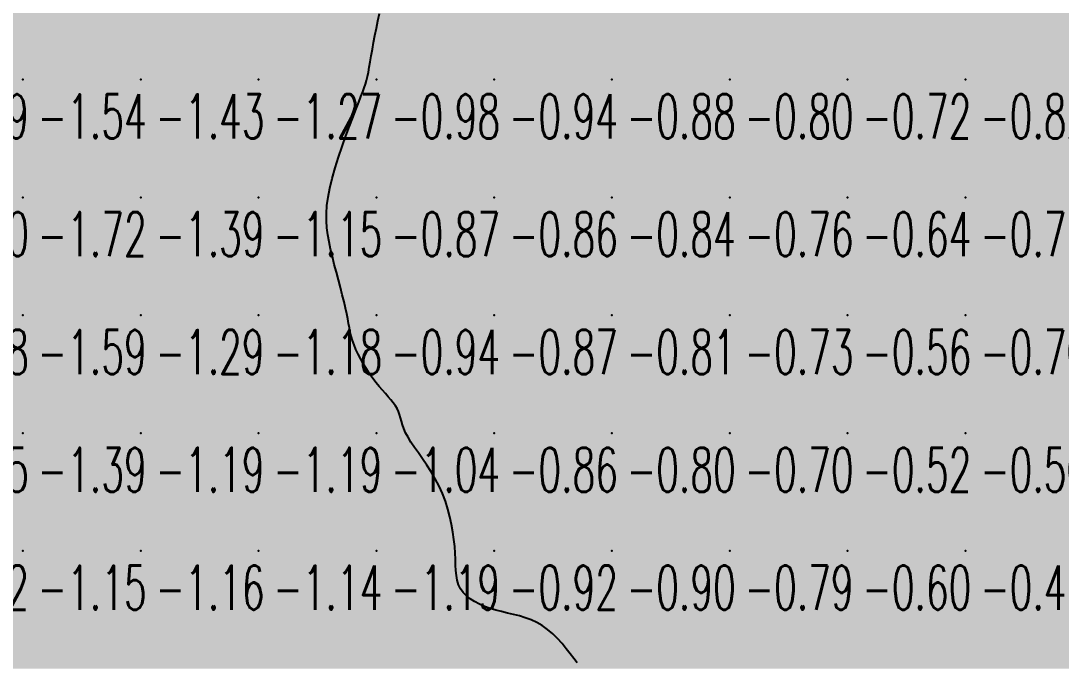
# Model space of a CAD drawing. Header units: millimetres. Extents: x 88261 to 90953, y 390274 to 392322.
# Drawn here: x 90170.1 to 90258.4, y 391787.8 to 391842.2 of the extents above; entities that cross this region are included whole.
import ezdxf
from ezdxf.enums import TextEntityAlignment as Align

# ---------------------------------------------------------------- set-up
doc = ezdxf.new("R2010")
doc.units = ezdxf.units.MM
doc.header["$LTSCALE"] = 25
for name, color, linetype in [('CN_03_00', 7, 'Continuous'), ('COTEAlt', 7, 'Continuous'), ('TN_COLORIAGE', 7, 'Continuous')]:
    doc.layers.add(name, color=color, linetype=linetype)
doc.styles.add('Simplex 1.0', font='Simplex.shx', dxfattribs={"width": 0.99, "height": 2.5})
doc.styles.get("Standard").update_dxf_attribs({"font": 'times.ttf'})

# ---------------------------------------------------------------- blocks, each defined once
blk = doc.blocks.new('COTE')
at = {"color": 0}
blk.add_point((0, 0), dxfattribs=at)
at = {"layer": 'COTEAlt'}
blk.add_attdef('ALT', text='', height=3.75, dxfattribs=at).set_placement((1.25, -1.25), align=Align.TOP_LEFT)

msp = doc.modelspace()

# ---------------------------------------------------------------- linework, layer by layer
at = {"layer": 'CN_03_00', "elevation": -1, "flags": 128}
msp.add_lwpolyline([(90217.304, 391787.724), (90217.02, 391788.099), (90216.709, 391788.507), (90216.372, 391788.934), (90216.01, 391789.367), (90215.625, 391789.793), (90215.217, 391790.198), (90214.787, 391790.57), (90214.337, 391790.895), (90213.868, 391791.164), (90213.384, 391791.384), (90212.889, 391791.563), (90212.386, 391791.713), (90211.88, 391791.843), (90211.374, 391791.962), (90210.872, 391792.081), (90210.379, 391792.21), (90209.898, 391792.357), (90209.436, 391792.525), (90208.998, 391792.715), (90208.591, 391792.927), (90208.22, 391793.163), (90207.893, 391793.424), (90207.615, 391793.71), (90207.392, 391794.024), (90207.228, 391794.366), (90207.115, 391794.736), (90207.042, 391795.136), (90206.998, 391795.566), (90206.972, 391796.028), (90206.954, 391796.522), (90206.932, 391797.05), (90206.896, 391797.611), (90206.837, 391798.206), (90206.751, 391798.828), (90206.636, 391799.47), (90206.491, 391800.126), (90206.314, 391800.787), (90206.104, 391801.448), (90205.857, 391802.099), (90205.573, 391802.734), (90205.252, 391803.347), (90204.904, 391803.936), (90204.542, 391804.499), (90204.177, 391805.035), (90203.821, 391805.543), (90203.488, 391806.021), (90203.188, 391806.469), (90202.935, 391806.884), (90202.736, 391807.267), (90202.584, 391807.62), (90202.468, 391807.947), (90202.375, 391808.251), (90202.295, 391808.537), (90202.214, 391808.806), (90202.123, 391809.064), (90202.01, 391809.314), (90201.864, 391809.558), (90201.689, 391809.803), (90201.487, 391810.051), (90201.263, 391810.308), (90201.021, 391810.579), (90200.765, 391810.866), (90200.499, 391811.176), (90200.226, 391811.512), (90199.952, 391811.877), (90199.68, 391812.266), (90199.415, 391812.673), (90199.161, 391813.09), (90198.924, 391813.51), (90198.707, 391813.927), (90198.515, 391814.333), (90198.352, 391814.723), (90198.222, 391815.091), (90198.119, 391815.445), (90198.034, 391815.796), (90197.961, 391816.153), (90197.892, 391816.526), (90197.82, 391816.927), (90197.736, 391817.363), (90197.633, 391817.847), (90197.506, 391818.384), (90197.359, 391818.968), (90197.197, 391819.587), (90197.026, 391820.231), (90196.852, 391820.89), (90196.679, 391821.552), (90196.515, 391822.207), (90196.365, 391822.845), (90196.234, 391823.457), (90196.128, 391824.055), (90196.051, 391824.649), (90196.01, 391825.253), (90196.008, 391825.879), (90196.051, 391826.54), (90196.145, 391827.248), (90196.294, 391828.017), (90196.5, 391828.853), (90196.753, 391829.737), (90197.041, 391830.647), (90197.35, 391831.559), (90197.667, 391832.448), (90197.979, 391833.291), (90198.273, 391834.065), (90198.536, 391834.745), (90198.758, 391835.314), (90198.941, 391835.789), (90199.092, 391836.19), (90199.217, 391836.539), (90199.321, 391836.859), (90199.41, 391837.171), (90199.491, 391837.498), (90199.568, 391837.861), (90199.647, 391838.277), (90199.73, 391838.744), (90199.819, 391839.256), (90199.914, 391839.804), (90200.016, 391840.381), (90200.127, 391840.981), (90200.248, 391841.596), (90200.38, 391842.22), (90200.524, 391842.844)], dxfattribs=at)
at = {"layer": 'TN_COLORIAGE', "color": 101}
for points in [[(90160.249, 391847.239, -1.496), (90160.249, 391837.239, -1.496), (90170.249, 391847.239, -1.496)], [(90160.249, 391837.239, -1.496), (90170.249, 391837.239, -1.496), (90170.249, 391847.239, -1.496)], [(90170.249, 391847.239, -1.234), (90170.249, 391837.239, -1.234), (90180.249, 391847.239, -1.234)], [(90170.249, 391837.239, -1.234), (90180.249, 391837.239, -1.234), (90180.249, 391847.239, -1.234)], [(90180.249, 391847.239, -1.16), (90180.249, 391837.239, -1.16), (90190.249, 391847.239, -1.16)], [(90180.249, 391837.239, -1.16), (90190.249, 391837.239, -1.16), (90190.249, 391847.239, -1.16)], [(90190.249, 391847.239, -1.021), (90190.249, 391837.239, -1.021), (90200.249, 391847.239, -1.021)], [(90190.249, 391837.239, -1), (90199.538, 391837.239, -1), (90200.249, 391847.239, -1), (90200.249, 391842.21, -1)], [(90201.749, 391847.239, -1.021), (90200.249, 391842.21, -1.021), (90200.249, 391847.239, -1.021)], [(90160.249, 391837.239, -1.539), (90160.249, 391827.239, -1.539), (90170.249, 391837.239, -1.539)], [(90160.249, 391827.239, -1.539), (90170.249, 391827.239, -1.539), (90170.249, 391837.239, -1.539)], [(90170.249, 391837.239, -1.43), (90170.249, 391827.239, -1.43), (90180.249, 391837.239, -1.43)], [(90170.249, 391827.239, -1.43), (90180.249, 391827.239, -1.43), (90180.249, 391837.239, -1.43)], [(90180.249, 391837.239, -1.273), (90180.249, 391827.239, -1.273), (90190.249, 391837.239, -1.273)], [(90180.249, 391827.239, -1.273), (90190.249, 391827.239, -1.273), (90190.249, 391837.239, -1.273)], [(90190.249, 391837.239, -1), (90199.538, 391837.239, -1), (90190.249, 391827.239, -1), (90199.006, 391835.997, -1)], [(90195.65, 391827.239, -1.147), (90199.006, 391835.997, -1.147), (90190.249, 391827.239, -1.147)], [(90160.249, 391827.239, -1.723), (90160.249, 391817.239, -1.723), (90170.249, 391827.239, -1.723)], [(90160.249, 391817.239, -1.723), (90170.249, 391817.239, -1.723), (90170.249, 391827.239, -1.723)], [(90170.249, 391827.239, -1.388), (90170.249, 391817.239, -1.388), (90180.249, 391827.239, -1.388)], [(90170.249, 391817.239, -1.388), (90180.249, 391817.239, -1.388), (90180.249, 391827.239, -1.388)], [(90180.249, 391827.239, -1.147), (90180.249, 391817.239, -1.147), (90190.249, 391827.239, -1.147)], [(90180.249, 391817.239, -1.147), (90190.249, 391817.239, -1.147), (90190.249, 391827.239, -1.147)], [(90190.249, 391817.239, -1), (90196.157, 391823.147, -1), (90190.249, 391827.239, -1), (90195.65, 391827.239, -1)], [(90196.157, 391823.147, -1.181), (90197.914, 391817.239, -1.181), (90190.249, 391817.239, -1.181)], [(90160.249, 391817.239, -1.589), (90160.249, 391807.239, -1.589), (90170.249, 391817.239, -1.589)], [(90160.249, 391807.239, -1.589), (90170.249, 391807.239, -1.589), (90170.249, 391817.239, -1.589)], [(90170.249, 391817.239, -1.285), (90170.249, 391807.239, -1.285), (90180.249, 391817.239, -1.285)], [(90170.249, 391807.239, -1.285), (90180.249, 391807.239, -1.285), (90180.249, 391817.239, -1.285)], [(90180.249, 391807.239, -1.181), (90190.249, 391807.239, -1.181), (90190.249, 391817.239, -1.181)], [(90180.249, 391817.239, -1.181), (90180.249, 391807.239, -1.181), (90190.249, 391817.239, -1.181)], [(90190.249, 391807.239, -1), (90197.988, 391814.978, -1), (90190.249, 391817.239, -1), (90197.914, 391817.239, -1)], [(90190.249, 391807.239, -1), (90197.988, 391814.978, -1), (90200.249, 391807.239, -1), (90200.249, 391811.182, -1)], [(90202.375, 391809.365, -1.036), (90200.249, 391811.182, -1.036), (90200.249, 391807.239, -1.036)], [(90202.311, 391807.239, -1.036), (90202.375, 391809.365, -1.036), (90200.249, 391807.239, -1.036)], [(90160.249, 391797.239, -1.39), (90170.249, 391797.239, -1.39), (90170.249, 391807.239, -1.39)], [(90160.249, 391807.239, -1.39), (90160.249, 391797.239, -1.39), (90170.249, 391807.239, -1.39)], [(90170.249, 391797.239, -1.19), (90180.249, 391797.239, -1.19), (90180.249, 391807.239, -1.19)], [(90170.249, 391807.239, -1.19), (90170.249, 391797.239, -1.19), (90180.249, 391807.239, -1.19)], [(90180.249, 391807.239, -1.189), (90180.249, 391797.239, -1.189), (90190.249, 391807.239, -1.189)], [(90180.249, 391797.239, -1.189), (90190.249, 391797.239, -1.189), (90190.249, 391807.239, -1.189)], [(90190.249, 391807.239, -1.036), (90190.249, 391797.239, -1.036), (90200.249, 391807.239, -1.036)], [(90190.249, 391797.239, -1.036), (90200.249, 391797.239, -1.036), (90200.249, 391807.239, -1.036)], [(90200.249, 391797.239, -1), (90205.991, 391802.982, -1), (90200.249, 391807.239, -1), (90202.311, 391807.239, -1)], [(90205.991, 391802.982, -1.186), (90207.163, 391797.239, -1.186), (90200.249, 391797.239, -1.186)], [(90160.249, 391787.239, -1.147), (90170.249, 391787.239, -1.147), (90170.249, 391797.239, -1.147)], [(90160.249, 391797.239, -1.147), (90160.249, 391787.239, -1.147), (90170.249, 391797.239, -1.147)], [(90170.249, 391787.239, -1.16), (90180.249, 391787.239, -1.16), (90180.249, 391797.239, -1.16)], [(90170.249, 391797.239, -1.16), (90170.249, 391787.239, -1.16), (90180.249, 391797.239, -1.16)], [(90180.249, 391787.239, -1.136), (90190.249, 391787.239, -1.136), (90190.249, 391797.239, -1.136)], [(90180.249, 391797.239, -1.136), (90180.249, 391787.239, -1.136), (90190.249, 391797.239, -1.136)], [(90190.249, 391787.239, -1.186), (90200.249, 391787.239, -1.186), (90200.249, 391797.239, -1.186)], [(90190.249, 391797.239, -1.186), (90190.249, 391787.239, -1.186), (90200.249, 391797.239, -1.186)], [(90200.249, 391797.239, -1), (90207.163, 391797.239, -1), (90200.249, 391787.239, -1), (90206.736, 391793.726, -1)], [(90200.249, 391787.239, -1), (90206.736, 391793.726, -1), (90210.249, 391787.239, -1), (90210.249, 391792.001, -1)], [(90214.542, 391791.532, -1.076), (90210.249, 391792.001, -1.076), (90210.249, 391787.239, -1.076)], [(90214.542, 391791.532, -1.076), (90217.605, 391787.239, -1.076), (90210.249, 391787.239, -1.076)]]:
    msp.add_solid(points, dxfattribs=at)
at = {"layer": 'TN_COLORIAGE', "color": 91}
for points in [[(90200.249, 391842.21, -0.88), (90201.749, 391847.239, -0.88), (90200.249, 391837.239, -0.88), (90210.249, 391847.239, -0.88)], [(90200.249, 391837.239, -0.88), (90210.249, 391837.239, -0.88), (90210.249, 391847.239, -0.88)], [(90210.249, 391847.239, -0.99), (90210.249, 391837.239, -0.99), (90220.249, 391847.239, -0.99)], [(90210.249, 391837.239, -0.99), (90220.249, 391837.239, -0.99), (90220.249, 391847.239, -0.99)], [(90220.249, 391847.239, -0.87), (90220.249, 391837.239, -0.87), (90230.249, 391847.239, -0.87)], [(90220.249, 391837.239, -0.87), (90230.249, 391837.239, -0.87), (90230.249, 391847.239, -0.87)], [(90230.249, 391847.239, -0.87), (90230.249, 391837.239, -0.87), (90240.249, 391847.239, -0.87)], [(90230.249, 391837.239, -0.87), (90240.249, 391837.239, -0.87), (90240.249, 391847.239, -0.87)], [(90248.448, 391847.239, -0.717), (90249.333, 391846.323, -0.717), (90240.249, 391847.239, -0.717), (90240.249, 391837.239, -0.717)], [(90250.249, 391845.848, -0.747), (90251.262, 391847.239, -0.747), (90250.249, 391837.239, -0.747), (90260.249, 391847.239, -0.747)], [(90250.249, 391837.239, -0.747), (90260.249, 391837.239, -0.747), (90260.249, 391847.239, -0.747)], [(90250.249, 391845.848, -0.717), (90249.333, 391846.323, -0.717), (90250.249, 391837.239, -0.717), (90240.249, 391837.239, -0.717)], [(90200.249, 391842.21, -0.979), (90199.538, 391837.239, -0.979), (90200.249, 391837.239, -0.979)], [(90199.006, 391835.997, -0.875), (90195.65, 391827.239, -0.875), (90200.249, 391837.239, -0.875), (90200.249, 391827.239, -0.875)], [(90199.006, 391835.997, -0.979), (90199.538, 391837.239, -0.979), (90200.249, 391837.239, -0.979)], [(90200.249, 391827.239, -0.936), (90210.249, 391827.239, -0.936), (90210.249, 391837.239, -0.936)], [(90200.249, 391837.239, -0.936), (90200.249, 391827.239, -0.936), (90210.249, 391837.239, -0.936)], [(90210.249, 391827.239, -0.877), (90220.249, 391827.239, -0.877), (90220.249, 391837.239, -0.877)], [(90210.249, 391837.239, -0.877), (90210.249, 391827.239, -0.877), (90220.249, 391837.239, -0.877)], [(90220.249, 391837.239, -0.8), (90220.249, 391827.239, -0.8), (90230.249, 391837.239, -0.8)], [(90220.249, 391827.239, -0.8), (90230.249, 391827.239, -0.8), (90230.249, 391837.239, -0.8)], [(90230.249, 391827.239, -0.717), (90240.249, 391827.239, -0.717), (90240.249, 391837.239, -0.717)], [(90230.249, 391837.239, -0.717), (90230.249, 391827.239, -0.717), (90240.249, 391837.239, -0.717)], [(90240.249, 391837.239, -0.824), (90240.249, 391827.239, -0.824), (90250.249, 391837.239, -0.824)], [(90240.249, 391827.239, -0.824), (90250.249, 391827.239, -0.824), (90250.249, 391837.239, -0.824)], [(90250.249, 391827.239, -0.683), (90260.249, 391827.239, -0.683), (90260.249, 391837.239, -0.683)], [(90250.249, 391837.239, -0.683), (90250.249, 391827.239, -0.683), (90260.249, 391837.239, -0.683)], [(90195.65, 391827.239, -0.875), (90196.157, 391823.147, -0.875), (90200.249, 391827.239, -0.875)], [(90197.914, 391817.239, -0.875), (90196.157, 391823.147, -0.875), (90200.249, 391817.239, -0.875), (90200.249, 391827.239, -0.875)], [(90200.249, 391827.239, -0.862), (90200.249, 391817.239, -0.862), (90210.249, 391827.239, -0.862)], [(90200.249, 391817.239, -0.862), (90210.249, 391817.239, -0.862), (90210.249, 391827.239, -0.862)], [(90210.249, 391827.239, -0.841), (90210.249, 391817.239, -0.841), (90220.249, 391827.239, -0.841)], [(90210.249, 391817.239, -0.841), (90220.249, 391817.239, -0.841), (90220.249, 391827.239, -0.841)], [(90220.249, 391827.239, -0.765), (90220.249, 391817.239, -0.765), (90230.249, 391827.239, -0.765)], [(90220.249, 391817.239, -0.765), (90230.249, 391817.239, -0.765), (90230.249, 391827.239, -0.765)], [(90230.249, 391827.239, -0.637), (90230.249, 391817.239, -0.637), (90240.249, 391827.239, -0.637)], [(90230.249, 391817.239, -0.637), (90240.249, 391817.239, -0.637), (90240.249, 391827.239, -0.637)], [(90240.249, 391827.239, -0.763), (90240.249, 391817.239, -0.763), (90250.249, 391827.239, -0.763)], [(90240.249, 391817.239, -0.763), (90250.249, 391817.239, -0.763), (90250.249, 391827.239, -0.763)], [(90250.249, 391827.239, -0.505), (90250.249, 391817.239, -0.505), (90260.249, 391827.239, -0.505)], [(90250.249, 391817.239, -0.505), (90260.249, 391817.239, -0.505), (90260.249, 391827.239, -0.505)], [(90197.914, 391817.239, -0.945), (90197.988, 391814.978, -0.945), (90200.249, 391817.239, -0.945)], [(90200.249, 391811.182, -0.945), (90197.988, 391814.978, -0.945), (90200.249, 391817.239, -0.945)], [(90200.249, 391811.182, -0.867), (90202.375, 391809.365, -0.867), (90200.249, 391817.239, -0.867), (90210.249, 391817.239, -0.867)], [(90202.375, 391809.365, -0.862), (90202.311, 391807.239, -0.862), (90210.249, 391817.239, -0.862), (90210.249, 391807.239, -0.862)], [(90210.249, 391807.239, -0.812), (90220.249, 391807.239, -0.812), (90220.249, 391817.239, -0.812)], [(90210.249, 391817.239, -0.812), (90210.249, 391807.239, -0.812), (90220.249, 391817.239, -0.812)], [(90220.249, 391807.239, -0.733), (90230.249, 391807.239, -0.733), (90230.249, 391817.239, -0.733)], [(90220.249, 391817.239, -0.733), (90220.249, 391807.239, -0.733), (90230.249, 391817.239, -0.733)], [(90230.249, 391807.239, -0.563), (90240.249, 391807.239, -0.563), (90240.249, 391817.239, -0.563)], [(90230.249, 391817.239, -0.563), (90230.249, 391807.239, -0.563), (90240.249, 391817.239, -0.563)], [(90240.249, 391817.239, -0.697), (90240.249, 391807.239, -0.697), (90250.249, 391817.239, -0.697)], [(90240.249, 391807.239, -0.697), (90250.249, 391807.239, -0.697), (90250.249, 391817.239, -0.697)], [(90250.249, 391807.239, -0.415), (90260.249, 391807.239, -0.415), (90260.249, 391817.239, -0.415)], [(90250.249, 391817.239, -0.415), (90250.249, 391807.239, -0.415), (90260.249, 391817.239, -0.415)], [(90202.311, 391807.239, -0.862), (90205.991, 391802.982, -0.862), (90210.249, 391807.239, -0.862)], [(90207.163, 391797.239, -0.862), (90205.991, 391802.982, -0.862), (90210.249, 391797.239, -0.862), (90210.249, 391807.239, -0.862)], [(90210.249, 391807.239, -0.8), (90210.249, 391797.239, -0.8), (90220.249, 391807.239, -0.8)], [(90210.249, 391797.239, -0.8), (90220.249, 391797.239, -0.8), (90220.249, 391807.239, -0.8)], [(90220.249, 391807.239, -0.7), (90220.249, 391797.239, -0.7), (90230.249, 391807.239, -0.7)], [(90220.249, 391797.239, -0.7), (90230.249, 391797.239, -0.7), (90230.249, 391807.239, -0.7)], [(90230.249, 391807.239, -0.516), (90230.249, 391797.239, -0.516), (90240.249, 391807.239, -0.516)], [(90230.249, 391797.239, -0.516), (90240.249, 391797.239, -0.516), (90240.249, 391807.239, -0.516)], [(90240.249, 391807.239, -0.497), (90240.249, 391797.239, -0.497), (90250.249, 391807.239, -0.497)], [(90240.249, 391797.239, -0.497), (90250.249, 391797.239, -0.497), (90250.249, 391807.239, -0.497)], [(90250.249, 391807.239, -0.524), (90250.249, 391797.239, -0.524), (90260.249, 391807.239, -0.524)], [(90250.249, 391797.239, -0.524), (90260.249, 391797.239, -0.524), (90260.249, 391807.239, -0.524)], [(90210.249, 391792.001, -0.917), (90206.736, 391793.726, -0.917), (90210.249, 391797.239, -0.917)], [(90206.736, 391793.726, -0.917), (90207.163, 391797.239, -0.917), (90210.249, 391797.239, -0.917)], [(90210.249, 391792.001, -0.9), (90214.542, 391791.532, -0.9), (90210.249, 391797.239, -0.9), (90220.249, 391797.239, -0.9)], [(90217.605, 391787.239, -0.9), (90214.542, 391791.532, -0.9), (90220.249, 391787.239, -0.9), (90220.249, 391797.239, -0.9)], [(90220.249, 391787.239, -0.792), (90230.249, 391787.239, -0.792), (90230.249, 391797.239, -0.792)], [(90220.249, 391797.239, -0.792), (90220.249, 391787.239, -0.792), (90230.249, 391797.239, -0.792)], [(90230.249, 391787.239, -0.6), (90240.249, 391787.239, -0.6), (90240.249, 391797.239, -0.6)], [(90230.249, 391797.239, -0.6), (90230.249, 391787.239, -0.6), (90240.249, 391797.239, -0.6)], [(90240.249, 391797.239, -0.457), (90240.249, 391787.239, -0.457), (90250.249, 391797.239, -0.457)], [(90240.249, 391787.239, -0.457), (90250.249, 391787.239, -0.457), (90250.249, 391797.239, -0.457)], [(90250.249, 391797.239, -0.507), (90250.249, 391787.239, -0.507), (90260.249, 391797.239, -0.507)], [(90250.249, 391787.239, -0.507), (90260.249, 391787.239, -0.507), (90260.249, 391797.239, -0.507)]]:
    msp.add_solid(points, dxfattribs=at)

# ---------------------------------------------------------------- block references
at = {"layer": 'COTEAlt'}
ref = msp.add_blockref('COTE', (90160.249, 391837.239), dxfattribs=at)
ref.add_attrib('ALT', '-1.49', dxfattribs={"height": 3.75, "style": 'Simplex 1.0', "width": 0.6}).set_placement((90161.499, 391835.989), align=Align.TOP_LEFT)
ref = msp.add_blockref('COTE', (90170.249, 391837.239), dxfattribs=at)
ref.add_attrib('ALT', '-1.54', dxfattribs={"height": 3.75, "style": 'Simplex 1.0', "width": 0.6}).set_placement((90171.499, 391835.989), align=Align.TOP_LEFT)
ref = msp.add_blockref('COTE', (90180.249, 391837.239), dxfattribs=at)
ref.add_attrib('ALT', '-1.43', dxfattribs={"height": 3.75, "style": 'Simplex 1.0', "width": 0.6}).set_placement((90181.499, 391835.989), align=Align.TOP_LEFT)
ref = msp.add_blockref('COTE', (90190.249, 391837.239), dxfattribs=at)
ref.add_attrib('ALT', '-1.27', dxfattribs={"height": 3.75, "style": 'Simplex 1.0', "width": 0.6}).set_placement((90191.499, 391835.989), align=Align.TOP_LEFT)
ref = msp.add_blockref('COTE', (90200.249, 391837.239), dxfattribs=at)
ref.add_attrib('ALT', '-0.98', dxfattribs={"height": 3.75, "style": 'Simplex 1.0', "width": 0.6}).set_placement((90201.499, 391835.989), align=Align.TOP_LEFT)
ref = msp.add_blockref('COTE', (90210.249, 391837.239), dxfattribs=at)
ref.add_attrib('ALT', '-0.94', dxfattribs={"height": 3.75, "style": 'Simplex 1.0', "width": 0.6}).set_placement((90211.499, 391835.989), align=Align.TOP_LEFT)
ref = msp.add_blockref('COTE', (90220.249, 391837.239), dxfattribs=at)
ref.add_attrib('ALT', '-0.88', dxfattribs={"height": 3.75, "style": 'Simplex 1.0', "width": 0.6}).set_placement((90221.499, 391835.989), align=Align.TOP_LEFT)
ref = msp.add_blockref('COTE', (90230.249, 391837.239), dxfattribs=at)
ref.add_attrib('ALT', '-0.80', dxfattribs={"height": 3.75, "style": 'Simplex 1.0', "width": 0.6}).set_placement((90231.499, 391835.989), align=Align.TOP_LEFT)
ref = msp.add_blockref('COTE', (90240.249, 391837.239), dxfattribs=at)
ref.add_attrib('ALT', '-0.72', dxfattribs={"height": 3.75, "style": 'Simplex 1.0', "width": 0.6}).set_placement((90241.499, 391835.989), align=Align.TOP_LEFT)
ref = msp.add_blockref('COTE', (90250.249, 391837.239), dxfattribs=at)
ref.add_attrib('ALT', '-0.82', dxfattribs={"height": 3.75, "style": 'Simplex 1.0', "width": 0.6}).set_placement((90251.499, 391835.989), align=Align.TOP_LEFT)
ref = msp.add_blockref('COTE', (90160.249, 391827.239), dxfattribs=at)
ref.add_attrib('ALT', '-1.70', dxfattribs={"height": 3.75, "style": 'Simplex 1.0', "width": 0.6}).set_placement((90161.499, 391825.989), align=Align.TOP_LEFT)
ref = msp.add_blockref('COTE', (90170.249, 391827.239), dxfattribs=at)
ref.add_attrib('ALT', '-1.72', dxfattribs={"height": 3.75, "style": 'Simplex 1.0', "width": 0.6}).set_placement((90171.499, 391825.989), align=Align.TOP_LEFT)
ref = msp.add_blockref('COTE', (90180.249, 391827.239), dxfattribs=at)
ref.add_attrib('ALT', '-1.39', dxfattribs={"height": 3.75, "style": 'Simplex 1.0', "width": 0.6}).set_placement((90181.499, 391825.989), align=Align.TOP_LEFT)
ref = msp.add_blockref('COTE', (90190.249, 391827.239), dxfattribs=at)
ref.add_attrib('ALT', '-1.15', dxfattribs={"height": 3.75, "style": 'Simplex 1.0', "width": 0.6}).set_placement((90191.499, 391825.989), align=Align.TOP_LEFT)
ref = msp.add_blockref('COTE', (90200.249, 391827.239), dxfattribs=at)
ref.add_attrib('ALT', '-0.87', dxfattribs={"height": 3.75, "style": 'Simplex 1.0', "width": 0.6}).set_placement((90201.499, 391825.989), align=Align.TOP_LEFT)
ref = msp.add_blockref('COTE', (90210.249, 391827.239), dxfattribs=at)
ref.add_attrib('ALT', '-0.86', dxfattribs={"height": 3.75, "style": 'Simplex 1.0', "width": 0.6}).set_placement((90211.499, 391825.989), align=Align.TOP_LEFT)
ref = msp.add_blockref('COTE', (90220.249, 391827.239), dxfattribs=at)
ref.add_attrib('ALT', '-0.84', dxfattribs={"height": 3.75, "style": 'Simplex 1.0', "width": 0.6}).set_placement((90221.499, 391825.989), align=Align.TOP_LEFT)
ref = msp.add_blockref('COTE', (90230.249, 391827.239), dxfattribs=at)
ref.add_attrib('ALT', '-0.76', dxfattribs={"height": 3.75, "style": 'Simplex 1.0', "width": 0.6}).set_placement((90231.499, 391825.989), align=Align.TOP_LEFT)
ref = msp.add_blockref('COTE', (90240.249, 391827.239), dxfattribs=at)
ref.add_attrib('ALT', '-0.64', dxfattribs={"height": 3.75, "style": 'Simplex 1.0', "width": 0.6}).set_placement((90241.499, 391825.989), align=Align.TOP_LEFT)
ref = msp.add_blockref('COTE', (90250.249, 391827.239), dxfattribs=at)
ref.add_attrib('ALT', '-0.76', dxfattribs={"height": 3.75, "style": 'Simplex 1.0', "width": 0.6}).set_placement((90251.499, 391825.989), align=Align.TOP_LEFT)
ref = msp.add_blockref('COTE', (90160.249, 391817.239), dxfattribs=at)
ref.add_attrib('ALT', '-1.88', dxfattribs={"height": 3.75, "style": 'Simplex 1.0', "width": 0.6}).set_placement((90161.499, 391815.989), align=Align.TOP_LEFT)
ref = msp.add_blockref('COTE', (90170.249, 391817.239), dxfattribs=at)
ref.add_attrib('ALT', '-1.59', dxfattribs={"height": 3.75, "style": 'Simplex 1.0', "width": 0.6}).set_placement((90171.499, 391815.989), align=Align.TOP_LEFT)
ref = msp.add_blockref('COTE', (90180.249, 391817.239), dxfattribs=at)
ref.add_attrib('ALT', '-1.29', dxfattribs={"height": 3.75, "style": 'Simplex 1.0', "width": 0.6}).set_placement((90181.499, 391815.989), align=Align.TOP_LEFT)
ref = msp.add_blockref('COTE', (90190.249, 391817.239), dxfattribs=at)
ref.add_attrib('ALT', '-1.18', dxfattribs={"height": 3.75, "style": 'Simplex 1.0', "width": 0.6}).set_placement((90191.499, 391815.989), align=Align.TOP_LEFT)
ref = msp.add_blockref('COTE', (90200.249, 391817.239), dxfattribs=at)
ref.add_attrib('ALT', '-0.94', dxfattribs={"height": 3.75, "style": 'Simplex 1.0', "width": 0.6}).set_placement((90201.499, 391815.989), align=Align.TOP_LEFT)
ref = msp.add_blockref('COTE', (90210.249, 391817.239), dxfattribs=at)
ref.add_attrib('ALT', '-0.87', dxfattribs={"height": 3.75, "style": 'Simplex 1.0', "width": 0.6}).set_placement((90211.499, 391815.989), align=Align.TOP_LEFT)
ref = msp.add_blockref('COTE', (90220.249, 391817.239), dxfattribs=at)
ref.add_attrib('ALT', '-0.81', dxfattribs={"height": 3.75, "style": 'Simplex 1.0', "width": 0.6}).set_placement((90221.499, 391815.989), align=Align.TOP_LEFT)
ref = msp.add_blockref('COTE', (90230.249, 391817.239), dxfattribs=at)
ref.add_attrib('ALT', '-0.73', dxfattribs={"height": 3.75, "style": 'Simplex 1.0', "width": 0.6}).set_placement((90231.499, 391815.989), align=Align.TOP_LEFT)
ref = msp.add_blockref('COTE', (90240.249, 391817.239), dxfattribs=at)
ref.add_attrib('ALT', '-0.56', dxfattribs={"height": 3.75, "style": 'Simplex 1.0', "width": 0.6}).set_placement((90241.499, 391815.989), align=Align.TOP_LEFT)
ref = msp.add_blockref('COTE', (90250.249, 391817.239), dxfattribs=at)
ref.add_attrib('ALT', '-0.70', dxfattribs={"height": 3.75, "style": 'Simplex 1.0', "width": 0.6}).set_placement((90251.499, 391815.989), align=Align.TOP_LEFT)
ref = msp.add_blockref('COTE', (90160.249, 391807.239), dxfattribs=at)
ref.add_attrib('ALT', '-1.55', dxfattribs={"height": 3.75, "style": 'Simplex 1.0', "width": 0.6}).set_placement((90161.499, 391805.989), align=Align.TOP_LEFT)
ref = msp.add_blockref('COTE', (90170.249, 391807.239), dxfattribs=at)
ref.add_attrib('ALT', '-1.39', dxfattribs={"height": 3.75, "style": 'Simplex 1.0', "width": 0.6}).set_placement((90171.499, 391805.989), align=Align.TOP_LEFT)
ref = msp.add_blockref('COTE', (90180.249, 391807.239), dxfattribs=at)
ref.add_attrib('ALT', '-1.19', dxfattribs={"height": 3.75, "style": 'Simplex 1.0', "width": 0.6}).set_placement((90181.499, 391805.989), align=Align.TOP_LEFT)
ref = msp.add_blockref('COTE', (90190.249, 391807.239), dxfattribs=at)
ref.add_attrib('ALT', '-1.19', dxfattribs={"height": 3.75, "style": 'Simplex 1.0', "width": 0.6}).set_placement((90191.499, 391805.989), align=Align.TOP_LEFT)
ref = msp.add_blockref('COTE', (90200.249, 391807.239), dxfattribs=at)
ref.add_attrib('ALT', '-1.04', dxfattribs={"height": 3.75, "style": 'Simplex 1.0', "width": 0.6}).set_placement((90201.499, 391805.989), align=Align.TOP_LEFT)
ref = msp.add_blockref('COTE', (90210.249, 391807.239), dxfattribs=at)
ref.add_attrib('ALT', '-0.86', dxfattribs={"height": 3.75, "style": 'Simplex 1.0', "width": 0.6}).set_placement((90211.499, 391805.989), align=Align.TOP_LEFT)
ref = msp.add_blockref('COTE', (90220.249, 391807.239), dxfattribs=at)
ref.add_attrib('ALT', '-0.80', dxfattribs={"height": 3.75, "style": 'Simplex 1.0', "width": 0.6}).set_placement((90221.499, 391805.989), align=Align.TOP_LEFT)
ref = msp.add_blockref('COTE', (90230.249, 391807.239), dxfattribs=at)
ref.add_attrib('ALT', '-0.70', dxfattribs={"height": 3.75, "style": 'Simplex 1.0', "width": 0.6}).set_placement((90231.499, 391805.989), align=Align.TOP_LEFT)
ref = msp.add_blockref('COTE', (90240.249, 391807.239), dxfattribs=at)
ref.add_attrib('ALT', '-0.52', dxfattribs={"height": 3.75, "style": 'Simplex 1.0', "width": 0.6}).set_placement((90241.499, 391805.989), align=Align.TOP_LEFT)
ref = msp.add_blockref('COTE', (90250.249, 391807.239), dxfattribs=at)
ref.add_attrib('ALT', '-0.50', dxfattribs={"height": 3.75, "style": 'Simplex 1.0', "width": 0.6}).set_placement((90251.499, 391805.989), align=Align.TOP_LEFT)
ref = msp.add_blockref('COTE', (90160.249, 391797.239), dxfattribs=at)
ref.add_attrib('ALT', '-1.42', dxfattribs={"height": 3.75, "style": 'Simplex 1.0', "width": 0.6}).set_placement((90161.499, 391795.989), align=Align.TOP_LEFT)
ref = msp.add_blockref('COTE', (90170.249, 391797.239), dxfattribs=at)
ref.add_attrib('ALT', '-1.15', dxfattribs={"height": 3.75, "style": 'Simplex 1.0', "width": 0.6}).set_placement((90171.499, 391795.989), align=Align.TOP_LEFT)
ref = msp.add_blockref('COTE', (90180.249, 391797.239), dxfattribs=at)
ref.add_attrib('ALT', '-1.16', dxfattribs={"height": 3.75, "style": 'Simplex 1.0', "width": 0.6}).set_placement((90181.499, 391795.989), align=Align.TOP_LEFT)
ref = msp.add_blockref('COTE', (90190.249, 391797.239), dxfattribs=at)
ref.add_attrib('ALT', '-1.14', dxfattribs={"height": 3.75, "style": 'Simplex 1.0', "width": 0.6}).set_placement((90191.499, 391795.989), align=Align.TOP_LEFT)
ref = msp.add_blockref('COTE', (90200.249, 391797.239), dxfattribs=at)
ref.add_attrib('ALT', '-1.19', dxfattribs={"height": 3.75, "style": 'Simplex 1.0', "width": 0.6}).set_placement((90201.499, 391795.989), align=Align.TOP_LEFT)
ref = msp.add_blockref('COTE', (90210.249, 391797.239), dxfattribs=at)
ref.add_attrib('ALT', '-0.92', dxfattribs={"height": 3.75, "style": 'Simplex 1.0', "width": 0.6}).set_placement((90211.499, 391795.989), align=Align.TOP_LEFT)
ref = msp.add_blockref('COTE', (90220.249, 391797.239), dxfattribs=at)
ref.add_attrib('ALT', '-0.90', dxfattribs={"height": 3.75, "style": 'Simplex 1.0', "width": 0.6}).set_placement((90221.499, 391795.989), align=Align.TOP_LEFT)
ref = msp.add_blockref('COTE', (90230.249, 391797.239), dxfattribs=at)
ref.add_attrib('ALT', '-0.79', dxfattribs={"height": 3.75, "style": 'Simplex 1.0', "width": 0.6}).set_placement((90231.499, 391795.989), align=Align.TOP_LEFT)
ref = msp.add_blockref('COTE', (90240.249, 391797.239), dxfattribs=at)
ref.add_attrib('ALT', '-0.60', dxfattribs={"height": 3.75, "style": 'Simplex 1.0', "width": 0.6}).set_placement((90241.499, 391795.989), align=Align.TOP_LEFT)
ref = msp.add_blockref('COTE', (90250.249, 391797.239), dxfattribs=at)
ref.add_attrib('ALT', '-0.46', dxfattribs={"height": 3.75, "style": 'Simplex 1.0', "width": 0.6}).set_placement((90251.499, 391795.989), align=Align.TOP_LEFT)

doc.saveas('drawing.dxf')
